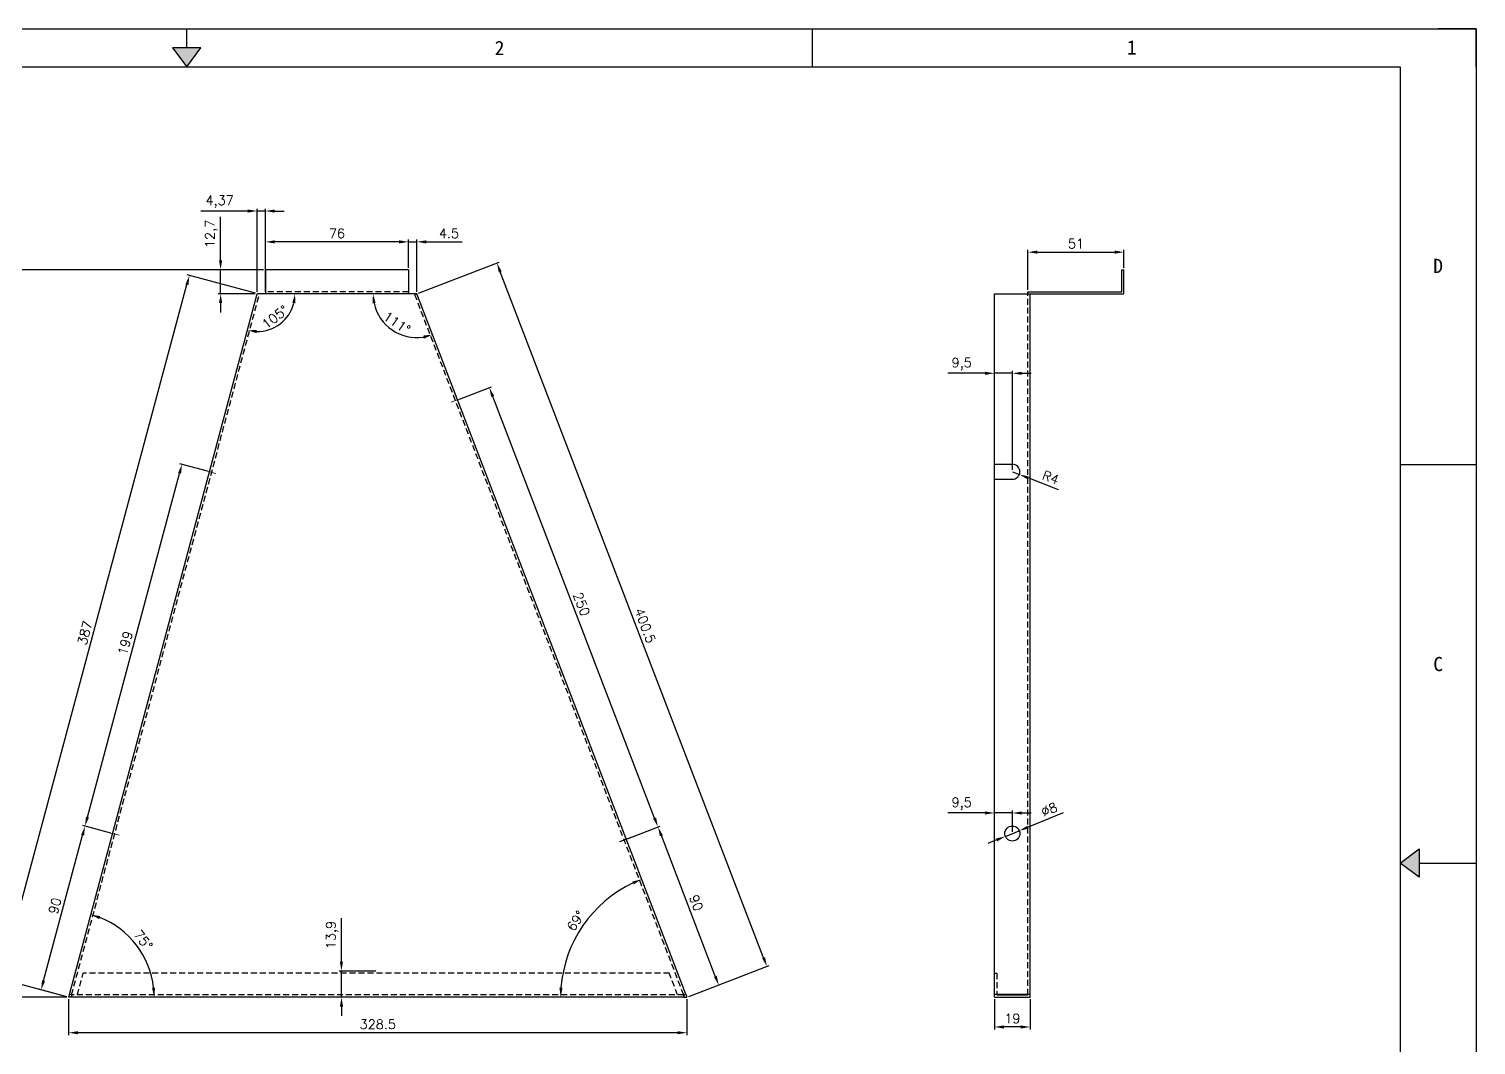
# Model space of a CAD drawing. Header units: millimetres. Extents: x -43476 to -13830, y -16942 to 55335.
# Drawn here: x -21724 to -20955, y 28963 to 29503 of the extents above; entities that cross this region are included whole.
import ezdxf
from ezdxf.enums import TextEntityAlignment as Align

# ---------------------------------------------------------------- set-up
doc = ezdxf.new("R2010")
doc.units = ezdxf.units.MM
for name, pattern in [('CENTER2', [28.575, 19.05, -3.175, 3.175, -3.175]), ('DOT', [0.25, 0, -0.25]), ('HIDDEN2', [4.7625, 3.175, -1.5875])]:
    doc.linetypes.add(name, pattern=pattern)
doc.layers.add('cen', color=1, linetype='CENTER2', lineweight=9)
doc.layers.add('dim', color=2, linetype='Continuous', lineweight=9)
doc.layers.add('hidden', color=3, linetype='HIDDEN2')
doc.layers.add('print', color=30, linetype='Continuous')
doc.styles.add('Dartop', font='')
doc.styles.get("Standard").update_dxf_attribs({"font": 'txt', "bigfont": 'gbcbig.shx'})
doc.styles.get('Dartop').set_extended_font_data('FangSong_GB2312')
doc.dimstyles.new('small', dxfattribs={"dimtxt": 5, "dimasz": 5, "dimexe": 1.25, "dimexo": 1, "dimgap": 2, "dimtad": 1, "dimtxsty": 'Standard', "dimcen": 2.5, "dimadec": 0, "dimazin": 0, "dimtfac": 1, "dimtmove": 0, "dimatfit": 3, "dimfxl": 0, "dimarcsym": 0})

# ---------------------------------------------------------------- blocks, each defined once
blk = doc.blocks.new('*U4')
at = {"color": 254, "linetype": 'Continuous', "extrusion": (0, 0, -1)}
for points in [[(-33.167, 11), (-33, 11), (-33.25, 11.188)], [(-33.167, 11), (-33.25, 11.188), (-33.25, 10.812)], [(-33.167, 11), (-33.25, 10.812), (-33, 11)]]:
    blk.add_solid(points, dxfattribs=at)
blk = doc.blocks.new('*U6')
at = {"color": 254, "linetype": 'Continuous'}
for points in [[(17, 21.667), (17.188, 21.75), (16.812, 21.75)], [(17, 21.667), (16.812, 21.75), (17, 21.5)], [(17, 21.667), (17, 21.5), (17.188, 21.75)]]:
    blk.add_solid(points, dxfattribs=at)
blk = doc.blocks.new('*D427')
at = {"layer": 'Defpoints', "color": 0}
for p in [(-21598.43, 29389.99), (-21598.43, 29375.14), (-21522.43, 29375.14)]:
    blk.add_point(p, dxfattribs=at)
at = {"layer": 'dim', "color": 0, "lineweight": -2}
for p, q in [((-21598.43, 29376.14), (-21598.43, 29391.24)), ((-21527.43, 29389.99), (-21593.43, 29389.99)), ((-21522.43, 29376.14), (-21522.43, 29391.24))]:
    blk.add_line(p, q, dxfattribs=at)
at = {"layer": 'dim', "color": 0}
for points in [[(-21593.43, 29390.82), (-21593.43, 29389.15), (-21598.43, 29389.99)], [(-21527.43, 29390.82), (-21527.43, 29389.15), (-21522.43, 29389.99)]]:
    blk.add_solid(points, dxfattribs=at)
at = {"layer": 'dim', "color": 0, "insert": (-21560.43, 29394.49), "char_height": 5, "attachment_point": 5}
blk.add_mtext('76', dxfattribs=at)
blk = doc.blocks.new('*D428')
at = {"layer": 'Defpoints', "color": 0}
for p in [(-21622.21, 29375.14), (-21598.43, 29375.14), (-21602.8, 29362.44)]:
    blk.add_point(p, dxfattribs=at)
at = {"layer": 'dim', "color": 0, "lineweight": -2}
for p, q in [((-21622.21, 29380.14), (-21622.21, 29403.3)), ((-21599.43, 29375.14), (-21623.46, 29375.14)), ((-21622.21, 29362.44), (-21622.21, 29375.14)), ((-21603.8, 29362.44), (-21623.46, 29362.44)), ((-21622.21, 29357.44), (-21622.21, 29352.44))]:
    blk.add_line(p, q, dxfattribs=at)
at = {"layer": 'dim', "color": 0}
for points in [[(-21623.05, 29380.14), (-21621.38, 29380.14), (-21622.21, 29375.14)], [(-21623.05, 29357.44), (-21621.38, 29357.44), (-21622.21, 29362.44)]]:
    blk.add_solid(points, dxfattribs=at)
at = {"layer": 'dim', "color": 0, "insert": (-21627.13, 29394.22), "char_height": 5, "attachment_point": 5, "rotation": 90}
blk.add_mtext('12,7', dxfattribs=at)
blk = doc.blocks.new('*D429')
at = {"layer": 'Defpoints', "color": 0}
for p in [(-21517.95, 29389.99), (-21522.43, 29375.14), (-21517.95, 29362.44)]:
    blk.add_point(p, dxfattribs=at)
at = {"layer": 'dim', "color": 0, "lineweight": -2}
for p, q in [((-21527.43, 29389.99), (-21532.43, 29389.99)), ((-21522.43, 29376.14), (-21522.43, 29391.24)), ((-21522.43, 29389.99), (-21517.95, 29389.99)), ((-21517.95, 29363.44), (-21517.95, 29391.24)), ((-21512.95, 29389.99), (-21493.95, 29389.99))]:
    blk.add_line(p, q, dxfattribs=at)
at = {"layer": 'dim', "color": 0}
for points in [[(-21527.43, 29390.82), (-21527.43, 29389.15), (-21522.43, 29389.99)], [(-21512.95, 29390.82), (-21512.95, 29389.15), (-21517.95, 29389.99)]]:
    blk.add_solid(points, dxfattribs=at)
at = {"layer": 'dim', "color": 0, "insert": (-21500.95, 29394.49), "char_height": 5, "attachment_point": 5}
blk.add_mtext('4.5', dxfattribs=at)
blk = doc.blocks.new('*D430')
at = {"layer": 'Defpoints', "color": 0}
for p in [(-21602.8, 29406.36), (-21602.8, 29362.44), (-21598.43, 29362.44)]:
    blk.add_point(p, dxfattribs=at)
at = {"layer": 'dim', "color": 0, "lineweight": -2}
for p, q in [((-21607.8, 29406.36), (-21632.63, 29406.36)), ((-21602.8, 29363.44), (-21602.8, 29407.61)), ((-21598.43, 29406.36), (-21602.8, 29406.36)), ((-21598.43, 29363.44), (-21598.43, 29407.61)), ((-21593.43, 29406.36), (-21588.43, 29406.36))]:
    blk.add_line(p, q, dxfattribs=at)
at = {"layer": 'dim', "color": 0}
for points in [[(-21607.8, 29407.2), (-21607.8, 29405.53), (-21602.8, 29406.36)], [(-21593.43, 29407.2), (-21593.43, 29405.53), (-21598.43, 29406.36)]]:
    blk.add_solid(points, dxfattribs=at)
at = {"layer": 'dim', "color": 0, "insert": (-21622.71, 29411.28), "char_height": 5, "attachment_point": 5}
blk.add_mtext('4,37', dxfattribs=at)
blk = doc.blocks.new('*D431')
at = {"layer": 'Defpoints', "color": 0}
for p in [(-21475.47, 29378.74), (-21517.95, 29362.44), (-21374.48, 28988.71)]:
    blk.add_point(p, dxfattribs=at)
at = {"layer": 'dim', "color": 0, "lineweight": -2}
for p, q in [((-21517.01, 29362.8), (-21474.3, 29379.19)), ((-21333.79, 29009.68), (-21473.67, 29374.08)), ((-21373.55, 28989.06), (-21330.84, 29005.46))]:
    blk.add_line(p, q, dxfattribs=at)
at = {"layer": 'dim', "color": 0}
for points in [[(-21472.9, 29374.38), (-21474.45, 29373.78), (-21475.47, 29378.74)], [(-21333.02, 29009.98), (-21334.57, 29009.38), (-21332, 29005.01)]]:
    blk.add_solid(points, dxfattribs=at)
at = {"layer": 'dim', "color": 0, "insert": (-21396.71, 29186.13), "char_height": 5, "attachment_point": 5, "rotation": 291}
blk.add_mtext('400.5', dxfattribs=at)
blk = doc.blocks.new('*D432')
at = {"layer": 'Defpoints', "color": 0}
for p in [(-21638.79, 29372.08), (-21602.8, 29362.44), (-21702.94, 28988.71)]:
    blk.add_point(p, dxfattribs=at)
at = {"layer": 'dim', "color": 0, "lineweight": -2}
for p, q in [((-21603.76, 29362.7), (-21639.99, 29372.4)), ((-21737.63, 29003.18), (-21640.08, 29367.25)), ((-21703.9, 28988.96), (-21740.14, 28998.67))]:
    blk.add_line(p, q, dxfattribs=at)
at = {"layer": 'dim', "color": 0}
for points in [[(-21640.89, 29367.47), (-21639.28, 29367.04), (-21638.79, 29372.08)], [(-21738.44, 29003.39), (-21736.83, 29002.96), (-21738.93, 28998.35)]]:
    blk.add_solid(points, dxfattribs=at)
at = {"layer": 'dim', "color": 0, "insert": (-21694.32, 29182.21), "char_height": 5, "attachment_point": 5, "rotation": 75}
blk.add_mtext('387', dxfattribs=at)
blk = doc.blocks.new('*D416')
at = {"layer": 'Defpoints', "color": 0}
for p in [(-21702.94, 28988.71), (-21374.48, 28988.71), (-21702.94, 28969.82)]:
    blk.add_point(p, dxfattribs=at)
at = {"layer": 'dim', "color": 0, "lineweight": -2}
for p, q in [((-21702.94, 28987.71), (-21702.94, 28968.57)), ((-21374.48, 28987.71), (-21374.48, 28968.57)), ((-21379.48, 28969.82), (-21697.94, 28969.82))]:
    blk.add_line(p, q, dxfattribs=at)
at = {"layer": 'dim', "color": 0}
for points in [[(-21697.94, 28970.66), (-21697.94, 28968.99), (-21702.94, 28969.82)], [(-21379.48, 28970.66), (-21379.48, 28968.99), (-21374.48, 28969.82)]]:
    blk.add_solid(points, dxfattribs=at)
at = {"layer": 'dim', "color": 0, "insert": (-21538.71, 28974.32), "char_height": 5, "attachment_point": 5}
blk.add_mtext('328.5', dxfattribs=at)
blk = doc.blocks.new('*D433')
at = {"layer": 'Defpoints', "color": 0}
for p in [(-21517.95, 29362.44), (-21421.1, 29036.98), (-21701.37, 28988.71), (-21376.23, 28988.71), (-21375.11, 28990.34)]:
    blk.add_point(p, dxfattribs=at)
at = {"layer": 'dim', "color": 0, "lineweight": -2}
blk.add_arc((-21374.48, 28988.71), 67.11, 115.26964, 175.73036, dxfattribs=at)
at = {"layer": 'dim', "color": 0}
for points in [[(-21403.46, 29050.16), (-21402.81, 29048.63), (-21398.54, 29051.36)], [(-21440.58, 28993.67), (-21442.24, 28993.73), (-21441.6, 28988.71)]]:
    blk.add_solid(points, dxfattribs=at)
at = {"layer": 'dim', "color": 0, "insert": (-21433.5, 29029.27), "char_height": 5, "attachment_point": 5, "rotation": 55.5}
blk.add_mtext('69°', dxfattribs=at)
blk = doc.blocks.new('*D434')
at = {"layer": 'Defpoints', "color": 0}
for p in [(-21602.8, 29362.44), (-21661.79, 29007.89), (-21702.53, 28990.22), (-21701.37, 28988.71), (-21376.23, 28988.71)]:
    blk.add_point(p, dxfattribs=at)
at = {"layer": 'dim', "color": 0, "lineweight": -2}
blk.add_arc((-21702.94, 28988.71), 45.4, 6.313, 68.687, dxfattribs=at)
at = {"layer": 'dim', "color": 0}
for points in [[(-21686.7, 29030.21), (-21686.18, 29031.79), (-21691.19, 29032.56)], [(-21656.98, 28993.74), (-21658.64, 28993.65), (-21657.54, 28988.71)]]:
    blk.add_solid(points, dxfattribs=at)
at = {"layer": 'dim', "color": 0, "insert": (-21663.35, 29019.08), "char_height": 5, "attachment_point": 5, "rotation": 307.5}
blk.add_mtext('75°', dxfattribs=at)
blk = doc.blocks.new('*D435')
at = {"layer": 'Defpoints', "color": 0}
for p in [(-21558.02, 29002.61), (-21538.8, 29002.61), (-21538.8, 28988.71)]:
    blk.add_point(p, dxfattribs=at)
at = {"layer": 'dim', "color": 0, "lineweight": -2}
for p, q in [((-21558.02, 29007.61), (-21558.02, 29030.77)), ((-21539.8, 29002.61), (-21559.27, 29002.61)), ((-21558.02, 28988.71), (-21558.02, 29002.61)), ((-21539.8, 28988.71), (-21559.27, 28988.71)), ((-21558.02, 28983.71), (-21558.02, 28978.71))]:
    blk.add_line(p, q, dxfattribs=at)
at = {"layer": 'dim', "color": 0}
for points in [[(-21558.85, 29007.61), (-21557.18, 29007.61), (-21558.02, 29002.61)], [(-21558.85, 28983.71), (-21557.18, 28983.71), (-21558.02, 28988.71)]]:
    blk.add_solid(points, dxfattribs=at)
at = {"layer": 'dim', "color": 0, "insert": (-21562.93, 29021.69), "char_height": 5, "attachment_point": 5, "rotation": 90}
blk.add_mtext('13,9', dxfattribs=at)
blk = doc.blocks.new('*D417')
at = {"layer": 'Defpoints', "color": 0}
for p in [(-21694.24, 29079.55), (-21679.64, 29075.64), (-21702.94, 28988.71)]:
    blk.add_point(p, dxfattribs=at)
at = {"layer": 'dim', "color": 0, "lineweight": -2}
for p, q in [((-21716.24, 28997.45), (-21695.54, 29074.72)), ((-21680.61, 29075.9), (-21695.45, 29079.87)), ((-21703.9, 28988.96), (-21718.75, 28992.94))]:
    blk.add_line(p, q, dxfattribs=at)
at = {"layer": 'dim', "color": 0}
for points in [[(-21696.34, 29074.94), (-21694.73, 29074.51), (-21694.24, 29079.55)], [(-21717.05, 28997.66), (-21715.44, 28997.23), (-21717.54, 28992.62)]]:
    blk.add_solid(points, dxfattribs=at)
at = {"layer": 'dim', "color": 0, "insert": (-21710.24, 29037.25), "char_height": 5, "attachment_point": 5, "rotation": 75}
blk.add_mtext('90', dxfattribs=at)
blk = doc.blocks.new('*D436')
at = {"layer": 'Defpoints', "color": 0}
for p in [(-21642.74, 29271.77), (-21628.14, 29267.86), (-21679.64, 29075.64)]:
    blk.add_point(p, dxfattribs=at)
at = {"layer": 'dim', "color": 0, "lineweight": -2}
for p, q in [((-21692.95, 29084.38), (-21644.03, 29266.94)), ((-21629.1, 29268.12), (-21643.95, 29272.09)), ((-21680.61, 29075.9), (-21695.45, 29079.87))]:
    blk.add_line(p, q, dxfattribs=at)
at = {"layer": 'dim', "color": 0}
for points in [[(-21644.84, 29267.16), (-21643.23, 29266.72), (-21642.74, 29271.77)], [(-21693.75, 29084.6), (-21692.15, 29084.16), (-21694.24, 29079.55)]]:
    blk.add_solid(points, dxfattribs=at)
at = {"layer": 'dim', "color": 0, "insert": (-21672.84, 29176.82), "char_height": 5, "attachment_point": 5, "rotation": 75}
blk.add_mtext('199', dxfattribs=at)
blk = doc.blocks.new('*D437')
at = {"layer": 'Defpoints', "color": 0}
for p in [(-21406.74, 29072.73), (-21389.89, 29079.2), (-21374.48, 28988.71)]:
    blk.add_point(p, dxfattribs=at)
at = {"layer": 'dim', "color": 0, "lineweight": -2}
for p, q in [((-21405.8, 29073.09), (-21388.72, 29079.64)), ((-21359.43, 28999.84), (-21388.1, 29074.53)), ((-21373.55, 28989.06), (-21356.47, 28995.62))]:
    blk.add_line(p, q, dxfattribs=at)
at = {"layer": 'dim', "color": 0}
for points in [[(-21387.32, 29074.83), (-21388.87, 29074.23), (-21389.89, 29079.2)], [(-21358.65, 29000.14), (-21360.2, 28999.54), (-21357.63, 28995.17)]]:
    blk.add_solid(points, dxfattribs=at)
at = {"layer": 'dim', "color": 0, "insert": (-21369.56, 29038.8), "char_height": 5, "attachment_point": 5, "rotation": 291}
blk.add_mtext('90', dxfattribs=at)
blk = doc.blocks.new('*D438')
at = {"layer": 'Defpoints', "color": 0}
for p in [(-21479.48, 29312.59), (-21496.33, 29306.12), (-21406.74, 29072.73)]:
    blk.add_point(p, dxfattribs=at)
at = {"layer": 'dim', "color": 0, "lineweight": -2}
for p, q in [((-21495.4, 29306.48), (-21478.31, 29313.04)), ((-21391.68, 29083.86), (-21477.69, 29307.92)), ((-21405.8, 29073.09), (-21388.72, 29079.64))]:
    blk.add_line(p, q, dxfattribs=at)
at = {"layer": 'dim', "color": 0}
for points in [[(-21476.91, 29308.22), (-21478.47, 29307.62), (-21479.48, 29312.59)], [(-21390.9, 29084.16), (-21392.46, 29083.56), (-21389.89, 29079.2)]]:
    blk.add_solid(points, dxfattribs=at)
at = {"layer": 'dim', "color": 0, "insert": (-21430.48, 29197.51), "char_height": 5, "attachment_point": 5, "rotation": 291}
blk.add_mtext('250', dxfattribs=at)
blk = doc.blocks.new('*D439')
at = {"layer": 'Defpoints', "color": 0}
for p in [(-21602.8, 29362.44), (-21517.95, 29362.44), (-21517.95, 29362.44), (-21536.56, 29348.41), (-21375.11, 28990.34)]:
    blk.add_point(p, dxfattribs=at)
at = {"layer": 'dim', "color": 0, "lineweight": -2}
blk.add_arc((-21517.95, 29362.44), 23.31, 192.31605, 278.68395, dxfattribs=at)
at = {"layer": 'dim', "color": 0}
for points in [[(-21541.54, 29357.38), (-21539.89, 29357.56), (-21541.25, 29362.44)], [(-21514.64, 29340.2), (-21514.21, 29338.59), (-21509.6, 29340.68)]]:
    blk.add_solid(points, dxfattribs=at)
at = {"layer": 'dim', "color": 0, "insert": (-21528.6, 29346.94), "char_height": 5, "attachment_point": 5, "rotation": 325.5}
blk.add_mtext('111°', dxfattribs=at)
blk = doc.blocks.new('*D440')
at = {"layer": 'Defpoints', "color": 0}
for p in [(-21602.8, 29362.44), (-21602.8, 29362.44), (-21517.95, 29362.44), (-21595.92, 29343.53), (-21702.53, 28990.22)]:
    blk.add_point(p, dxfattribs=at)
at = {"layer": 'dim', "color": 0, "lineweight": -2}
blk.add_arc((-21602.8, 29362.44), 20.12, 269.2785, 345.7215, dxfattribs=at)
at = {"layer": 'dim', "color": 0}
for points in [[(-21584.13, 29357.58), (-21582.48, 29357.37), (-21582.68, 29362.44)], [(-21603.16, 29341.5), (-21602.94, 29343.15), (-21608, 29343.01)]]:
    blk.add_solid(points, dxfattribs=at)
at = {"layer": 'dim', "color": 0, "insert": (-21593.29, 29350.05), "char_height": 5, "attachment_point": 5, "rotation": 37.5}
blk.add_mtext('105°', dxfattribs=at)
blk = doc.blocks.new('*D420')
at = {"layer": 'Defpoints', "color": 0}
for p in [(-21205.35, 29074.13), (-21197.94, 29077.14)]:
    blk.add_point(p, dxfattribs=at)
at = {"layer": 'dim', "color": 0, "lineweight": -2}
for p, q in [((-21174.68, 29086.59), (-21193.3, 29079.02)), ((-21209.98, 29072.25), (-21214.61, 29070.37)), ((-21205.35, 29074.13), (-21197.94, 29077.14))]:
    blk.add_line(p, q, dxfattribs=at)
at = {"layer": 'dim', "color": 0}
for points in [[(-21210.3, 29073.02), (-21209.67, 29071.48), (-21205.35, 29074.13)], [(-21193.62, 29079.8), (-21192.99, 29078.25), (-21197.94, 29077.14)]]:
    blk.add_solid(points, dxfattribs=at)
at = {"layer": 'dim', "color": 0, "insert": (-21182.09, 29088.44), "char_height": 5, "attachment_point": 5, "rotation": 22.10194}
blk.add_mtext('∅8', dxfattribs=at)
blk = doc.blocks.new('*D421')
at = {"layer": 'Defpoints', "color": 0}
for p in [(-21201.64, 29267.86), (-21197.92, 29266.41)]:
    blk.add_point(p, dxfattribs=at)
at = {"layer": 'dim', "color": 0, "lineweight": -2}
for p, q in [((-21201.64, 29267.86), (-21197.92, 29266.41)), ((-21177.1, 29258.31), (-21193.26, 29264.59))]:
    blk.add_line(p, q, dxfattribs=at)
at = {"layer": 'dim', "color": 0}
blk.add_solid([(-21192.95, 29265.37), (-21193.56, 29263.82), (-21197.92, 29266.41)], dxfattribs=at)
at = {"layer": 'dim', "color": 0, "insert": (-21181.22, 29264.74), "char_height": 5, "attachment_point": 5, "rotation": 338.74263}
blk.add_mtext('R4', dxfattribs=at)
blk = doc.blocks.new('*D422')
at = {"layer": 'Defpoints', "color": 0}
for p in [(-21211.14, 29320.15), (-21211.14, 29271.86), (-21201.64, 29267.86)]:
    blk.add_point(p, dxfattribs=at)
at = {"layer": 'dim', "color": 0, "lineweight": -2}
for p, q in [((-21216.14, 29320.15), (-21235.98, 29320.15)), ((-21211.14, 29272.86), (-21211.14, 29321.4)), ((-21201.64, 29320.15), (-21211.14, 29320.15)), ((-21201.64, 29268.86), (-21201.64, 29321.4)), ((-21196.64, 29320.15), (-21191.64, 29320.15))]:
    blk.add_line(p, q, dxfattribs=at)
at = {"layer": 'dim', "color": 0}
for points in [[(-21216.14, 29320.99), (-21216.14, 29319.32), (-21211.14, 29320.15)], [(-21196.64, 29320.99), (-21196.64, 29319.32), (-21201.64, 29320.15)]]:
    blk.add_solid(points, dxfattribs=at)
at = {"layer": 'dim', "color": 0, "insert": (-21228.56, 29325.07), "char_height": 5, "attachment_point": 5}
blk.add_mtext('9,5', dxfattribs=at)
blk = doc.blocks.new('*D415')
at = {"layer": 'Defpoints', "color": 0}
for p in [(-21211.14, 29086.57), (-21211.14, 29075.64), (-21201.64, 29075.64)]:
    blk.add_point(p, dxfattribs=at)
at = {"layer": 'dim', "color": 0, "lineweight": -2}
for p, q in [((-21211.14, 29076.64), (-21211.14, 29087.82)), ((-21201.64, 29076.64), (-21201.64, 29087.82)), ((-21216.14, 29086.57), (-21235.98, 29086.57)), ((-21201.64, 29086.57), (-21211.14, 29086.57)), ((-21196.64, 29086.57), (-21191.64, 29086.57))]:
    blk.add_line(p, q, dxfattribs=at)
at = {"layer": 'dim', "color": 0}
for points in [[(-21216.14, 29087.4), (-21216.14, 29085.73), (-21211.14, 29086.57)], [(-21196.64, 29087.4), (-21196.64, 29085.73), (-21201.64, 29086.57)]]:
    blk.add_solid(points, dxfattribs=at)
at = {"layer": 'dim', "color": 0, "insert": (-21228.56, 29091.48), "char_height": 5, "attachment_point": 5}
blk.add_mtext('9,5', dxfattribs=at)
blk = doc.blocks.new('*D423')
at = {"layer": 'Defpoints', "color": 0}
for p in [(-21211.14, 28988.71), (-21192.14, 28988.71), (-21211.14, 28972.87)]:
    blk.add_point(p, dxfattribs=at)
at = {"layer": 'dim', "color": 0, "lineweight": -2}
for p, q in [((-21211.14, 28987.71), (-21211.14, 28971.62)), ((-21192.14, 28987.71), (-21192.14, 28971.62)), ((-21197.14, 28972.87), (-21206.14, 28972.87))]:
    blk.add_line(p, q, dxfattribs=at)
at = {"layer": 'dim', "color": 0}
for points in [[(-21206.14, 28973.71), (-21206.14, 28972.04), (-21211.14, 28972.87)], [(-21197.14, 28973.71), (-21197.14, 28972.04), (-21192.14, 28972.87)]]:
    blk.add_solid(points, dxfattribs=at)
at = {"layer": 'dim', "color": 0, "insert": (-21201.64, 28977.37), "char_height": 5, "attachment_point": 5}
blk.add_mtext('19', dxfattribs=at)
blk = doc.blocks.new('*D424')
at = {"layer": 'Defpoints', "color": 0}
for p in [(-21142.34, 29384.52), (-21142.34, 29375.14), (-21193.34, 29363.44)]:
    blk.add_point(p, dxfattribs=at)
at = {"layer": 'dim', "color": 0, "lineweight": -2}
for p, q in [((-21193.34, 29364.44), (-21193.34, 29385.77)), ((-21188.34, 29384.52), (-21147.34, 29384.52)), ((-21142.34, 29376.14), (-21142.34, 29385.77))]:
    blk.add_line(p, q, dxfattribs=at)
at = {"layer": 'dim', "color": 0}
for points in [[(-21188.34, 29385.35), (-21188.34, 29383.69), (-21193.34, 29384.52)], [(-21147.34, 29385.35), (-21147.34, 29383.69), (-21142.34, 29384.52)]]:
    blk.add_solid(points, dxfattribs=at)
at = {"layer": 'dim', "color": 0, "insert": (-21167.84, 29389.02), "char_height": 5, "attachment_point": 5}
blk.add_mtext('51', dxfattribs=at)
blk = doc.blocks.new('*D425')
at = {"layer": 'Defpoints', "color": 0}
for p in [(-21781.34, 29375.14), (-21598.43, 29375.14), (-21702.94, 28988.71)]:
    blk.add_point(p, dxfattribs=at)
at = {"layer": 'dim', "color": 0, "lineweight": -2}
for p, q in [((-21599.43, 29375.14), (-21782.59, 29375.14)), ((-21781.34, 28993.71), (-21781.34, 29370.14)), ((-21703.94, 28988.71), (-21782.59, 28988.71))]:
    blk.add_line(p, q, dxfattribs=at)
at = {"layer": 'dim', "color": 0}
for points in [[(-21782.18, 29370.14), (-21780.51, 29370.14), (-21781.34, 29375.14)], [(-21782.18, 28993.71), (-21780.51, 28993.71), (-21781.34, 28988.71)]]:
    blk.add_solid(points, dxfattribs=at)
at = {"layer": 'dim', "color": 0, "insert": (-21785.84, 29181.92), "char_height": 5, "attachment_point": 5, "rotation": 90}
blk.add_mtext('386.5', dxfattribs=at)

msp = doc.modelspace()

# ---------------------------------------------------------------- linework, layer by layer
at = {"color": 0, "linetype": 'DOT'}
for p, q in [((-22235.055, 29503.112), (-20975.468, 29503.112)), ((-20955.324, 29482.968), (-20955.324, 28636.919))]:
    msp.add_line(p, q, dxfattribs=at)
at = {"color": 0}
for p, q in [((-21640.221, 29493.04), (-21640.221, 29503.112)), ((-21307.845, 29482.968), (-21307.845, 29503.112)), ((-20955.324, 29503.112), (-20975.468, 29503.112)), ((-20955.324, 29482.968), (-20955.324, 29503.112)), ((-22194.767, 29482.968), (-20995.613, 29482.968)), ((-20995.613, 29482.968), (-20995.613, 28636.919)), ((-20955.324, 29271.456), (-20995.613, 29271.456)), ((-20985.54, 29059.944), (-20955.324, 29059.944))]:
    msp.add_line(p, q, dxfattribs=at)
for p, q in [((-21522.43, 29375.137), (-21598.43, 29375.137)), ((-21598.43, 29375.137), (-21598.43, 29362.437)), ((-21522.43, 29375.137), (-21522.43, 29362.437)), ((-21143.543, 29363.437), (-21143.543, 29375.137)), ((-21143.543, 29375.137), (-21142.343, 29375.137)), ((-21142.343, 29362.437), (-21142.343, 29375.137)), ((-21702.533, 28990.216), (-21602.797, 29362.437)), ((-21517.947, 29362.437), (-21602.797, 29362.437)), ((-21375.111, 28990.335), (-21517.947, 29362.437)), ((-21211.143, 28988.705), (-21211.143, 29362.437)), ((-21211.143, 29362.437), (-21142.343, 29362.437)), ((-21193.343, 29362.437), (-21193.343, 29363.437)), ((-21193.343, 29363.437), (-21143.543, 29363.437)), ((-21192.143, 28988.705), (-21192.143, 29362.437)), ((-21211.143, 29271.858), (-21201.643, 29271.858)), ((-21211.143, 29271.858), (-21201.643, 29271.858)), ((-21211.143, 29263.858), (-21201.643, 29263.858)), ((-21410.099, 29071.437), (-21404.497, 29073.587)), ((-21701.374, 28989.905), (-21702.533, 28990.216)), ((-21701.374, 28989.905), (-21701.374, 28988.705)), ((-21376.231, 28988.705), (-21701.374, 28988.705)), ((-21376.231, 28989.905), (-21375.111, 28990.335)), ((-21376.231, 28989.905), (-21376.231, 28988.705)), ((-21376.231, 28988.705), (-21376.231, 28989.905)), ((-21211.143, 28990.335), (-21192.143, 28990.335)), ((-21211.143, 28988.705), (-21192.143, 28988.705)), ((-21209.943, 28989.905), (-21209.943, 28990.335)), ((-21209.943, 28989.905), (-21193.343, 28989.905))]:
    msp.add_line(p, q)
for points in [[(-21640.221, 29482.968), (-21632.667, 29493.04), (-21647.775, 29493.04), (-21640.221, 29482.968)], [(-20995.613, 29059.944), (-20985.54, 29067.498), (-20985.54, 29052.39), (-20995.613, 29059.944)]]:
    msp.add_lwpolyline(points, close=True, dxfattribs=at)
msp.add_circle((-21201.643, 29075.638), 4)
msp.add_arc((-21201.643, 29267.858), 4, 270, 90)
at = {"layer": 'cen'}
for p, q in [((-21499.691, 29304.832), (-21494.089, 29306.983)), ((-21624.662, 29266.926), (-21630.457, 29268.479)), ((-21676.167, 29074.707), (-21681.962, 29076.26)), ((-21410.099, 29071.437), (-21404.497, 29073.587))]:
    msp.add_line(p, q, dxfattribs=at)
at = {"layer": 'Defpoints'}
for p, q in [((-21702.533, 28990.216), (-21702.938, 28988.705)), ((-21701.374, 28988.705), (-21702.938, 28988.705)), ((-21376.231, 28988.705), (-21374.485, 28988.705)), ((-21375.111, 28990.335), (-21374.485, 28988.705))]:
    msp.add_line(p, q, dxfattribs=at)
at = {"layer": 'hidden'}
for p, q in [((-21701.374, 28989.905), (-21601.637, 29362.127)), ((-21601.637, 29362.127), (-21602.797, 29362.437)), ((-21522.43, 29363.437), (-21598.43, 29363.437)), ((-21517.947, 29362.437), (-21519.067, 29362.007)), ((-21376.231, 28989.905), (-21519.067, 29362.007)), ((-21193.343, 28989.905), (-21193.343, 29362.437)), ((-21698.268, 28989.905), (-21695.187, 29001.405)), ((-21383.859, 29001.405), (-21695.187, 29001.405)), ((-21379.444, 28989.905), (-21383.859, 29001.405)), ((-21211.143, 29001.405), (-21209.943, 29001.405)), ((-21209.943, 29001.405), (-21209.943, 28990.335)), ((-21376.231, 28989.905), (-21701.374, 28989.905))]:
    msp.add_line(p, q, dxfattribs=at)
at = {"layer": 'print'}
msp.add_lwpolyline([(-22235.055, 29503.112), (-20955.324, 29503.112), (-20955.324, 28616.775), (-22235.055, 28616.775)], close=True, dxfattribs=at)

# ---------------------------------------------------------------- block references
at = {"color": 0, "linetype": 'Continuous', "xscale": 40.28805309813855, "yscale": 40.28805309843684, "zscale": 40.28805309843723}
for name in ['*U6', '*U4']:
    msp.add_blockref(name, (-22325.118, 28616.775), dxfattribs=at)

# ---------------------------------------------------------------- texts
at = {"color": 0, "style": 'Dartop'}
for s, p in [('2', (-21474.033, 29493.04)), ('1', (-21138.213, 29493.28)), ('D', (-20975.468, 29377.212)), ('C', (-20975.468, 29165.7))]:
    msp.add_text(s, height=7.554, dxfattribs=at).set_placement(p, align=Align.MIDDLE_CENTER)

# ---------------------------------------------------------------- dimensions: what is measured, and where the dimension line sits
at = {"layer": 'dim'}
for base, p1, p2, angle, picture, middle in [((-21602.797, 29406.362), (-21598.43, 29362.437), (-21602.797, 29362.437), 180, '*D430', (-21622.713, 29411.279)), ((-21622.215, 29375.137), (-21602.797, 29362.437), (-21598.43, 29375.137), 90, '*D428', (-21627.131, 29394.221)), ((-21598.43, 29389.988), (-21522.43, 29375.137), (-21598.43, 29375.137), 180, '*D427', (-21560.43, 29394.488)), ((-21142.343, 29384.519), (-21193.343, 29363.437), (-21142.343, 29375.137), 0, '*D424', (-21167.843, 29389.019)), ((-21211.143, 29320.155), (-21201.643, 29267.858), (-21211.143, 29271.858), 0, '*D422', (-21228.56, 29325.071)), ((-21211.143, 29086.566), (-21201.643, 29075.638), (-21211.143, 29075.638), 0, '*D415', (-21228.56, 29091.483)), ((-21558.016, 29002.605), (-21538.802, 28988.705), (-21538.802, 29002.605), 90, '*D435', (-21562.933, 29021.688)), ((-21211.143, 28972.873), (-21192.143, 28988.705), (-21211.143, 28988.705), 0, '*D423', (-21201.643, 28977.373))]:
    dim = msp.add_linear_dim(base=base, p1=p1, p2=p2, angle=angle, dimstyle='small', override={"dimpost": '\\X'}, dxfattribs=at)
    dim.commit()
    dim.dimension.update_dxf_attribs({"geometry": picture, "text_midpoint": middle})
for base, p1, p2, text, picture, middle in [((-21517.947, 29389.988), (-21522.43, 29375.137), (-21517.947, 29362.437), '4.5', '*D429', (-21500.947, 29394.488)), ((-21702.938, 28969.822), (-21374.485, 28988.705), (-21702.938, 28988.705), '328.5', '*D416', (-21538.711, 28974.322))]:
    dim = msp.add_linear_dim(base=base, p1=p1, p2=p2, angle=180, text=text, dimstyle='small', override={"dimpost": '\\X'}, dxfattribs=at)
    dim.commit()
    dim.dimension.update_dxf_attribs({"geometry": picture, "text_midpoint": middle})
for base, p1, p2, angle, text, picture, middle, dimtype in [((-21781.344, 29375.137), (-21702.938, 28988.705), (-21598.43, 29375.137), 90, '386.5', '*D425', (-21781.344, 29181.921), 160), ((-21638.787, 29372.081), (-21702.938, 28988.705), (-21602.797, 29362.437), 75, '387', '*D432', (-21689.975, 29181.047), 161), ((-21475.465, 29378.744), (-21374.485, 28988.705), (-21517.947, 29362.437), 111, '400.5', '*D431', (-21400.909, 29184.519), 161)]:
    dim = msp.add_linear_dim(base=base, p1=p1, p2=p2, angle=angle, text=text, dimstyle='small', override={"dimpost": '\\X'}, dxfattribs=at)
    dim.commit()
    dim.dimension.update_dxf_attribs({"geometry": picture, "text_midpoint": middle, "dimtype": dimtype})
for base, line1, line2, picture, middle in [((-21661.789, 29007.893), ((-21702.533, 28990.216), (-21602.797, 29362.437)), ((-21376.231, 28988.705), (-21701.374, 28988.705)), '*D434', (-21663.348, 29019.084)), ((-21595.917, 29343.535), ((-21517.947, 29362.437), (-21602.797, 29362.437)), ((-21702.533, 28990.216), (-21602.797, 29362.437)), '*D440', (-21593.29, 29350.049)), ((-21421.105, 29036.982), ((-21375.111, 28990.335), (-21517.947, 29362.437)), ((-21376.231, 28988.705), (-21701.374, 28988.705)), '*D433', (-21433.502, 29029.267)), ((-21536.56, 29348.412), ((-21517.947, 29362.437), (-21602.797, 29362.437)), ((-21375.111, 28990.335), (-21517.947, 29362.437)), '*D439', (-21528.599, 29346.939))]:
    dim = msp.add_angular_dim_2l(base=base, line1=line1, line2=line2, dimstyle='small', override={"dimpost": '\\X'}, dxfattribs=at)
    dim.commit()
    dim.dimension.update_dxf_attribs({"geometry": picture, "text_midpoint": middle})
for p1, p2, distance, picture, middle in [((-21406.738, 29072.727), (-21496.33, 29306.122), -18.049, '*D438', (-21430.483, 29197.506)), ((-21679.644, 29075.638), (-21628.139, 29267.858), 15.115, '*D436', (-21672.838, 29176.825)), ((-21702.938, 28988.705), (-21679.644, 29075.638), 15.115, '*D417', (-21710.238, 29037.249)), ((-21374.485, 28988.705), (-21406.738, 29072.727), -18.049, '*D437', (-21369.56, 29038.797))]:
    dim = msp.add_aligned_dim(p1=p1, p2=p2, distance=distance, dimstyle='small', override={"dimpost": '\\X'}, dxfattribs=at)
    dim.commit()
    dim.dimension.update_dxf_attribs({"geometry": picture, "text_midpoint": middle})
dim = msp.add_radius_dim(center=(-21201.643, 29267.858), mpoint=(-21197.915, 29266.407), dimstyle='small', override={"dimpost": '\\X'}, dxfattribs=at)
dim.commit()
dim.dimension.update_dxf_attribs({"geometry": '*D421', "text_midpoint": (-21181.217, 29264.74)})
dim = msp.add_diameter_dim_2p(p1=(-21205.349, 29074.133), p2=(-21197.937, 29077.143), dimstyle='small', override={"dimpost": '\\X'}, dxfattribs=at)
dim.commit()
dim.dimension.update_dxf_attribs({"geometry": '*D420', "text_midpoint": (-21180.394, 29084.268), "dimtype": 163})

doc.saveas('drawing.dxf')
